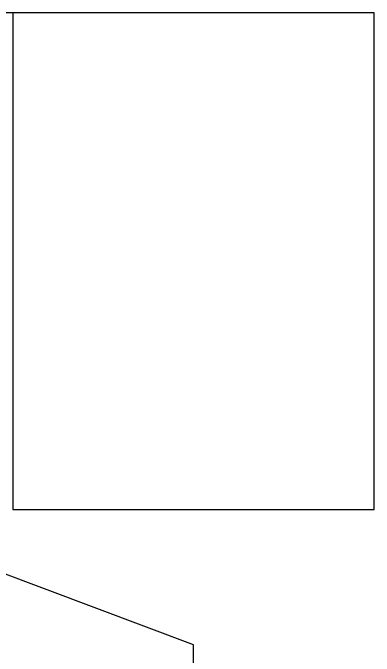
# Model space of a CAD drawing. Header units: inches. Extents: x -10.2 to 5.8, y -10.8 to 2.3.
# Drawn here: x 1.8 to 5.8, y -4.83 to 2.3 of the extents above; entities that cross this region are included whole.
import ezdxf

# ---------------------------------------------------------------- set-up
doc = ezdxf.new("R2010")
doc.units = ezdxf.units.IN
doc.header["$MEASUREMENT"] = 0

msp = doc.modelspace()

# ---------------------------------------------------------------- linework, layer by layer
at = {"color": 7, "linetype": 'Continuous', "lineweight": 25}
for p, q in [((5.8004, 2.2953), (-10.1996, 2.2953)), ((1.8004, 2.2953), (1.8004, -3.2047)), ((5.8004, -3.2047), (5.8004, 2.2953)), ((3.8004, -4.7047), (-0.1996, -3.2047)), ((1.8004, -3.2047), (5.8004, -3.2047)), ((3.8004, -10.2047), (3.8004, -4.7047))]:
    msp.add_line(p, q, dxfattribs=at)

doc.saveas('drawing.dxf')
